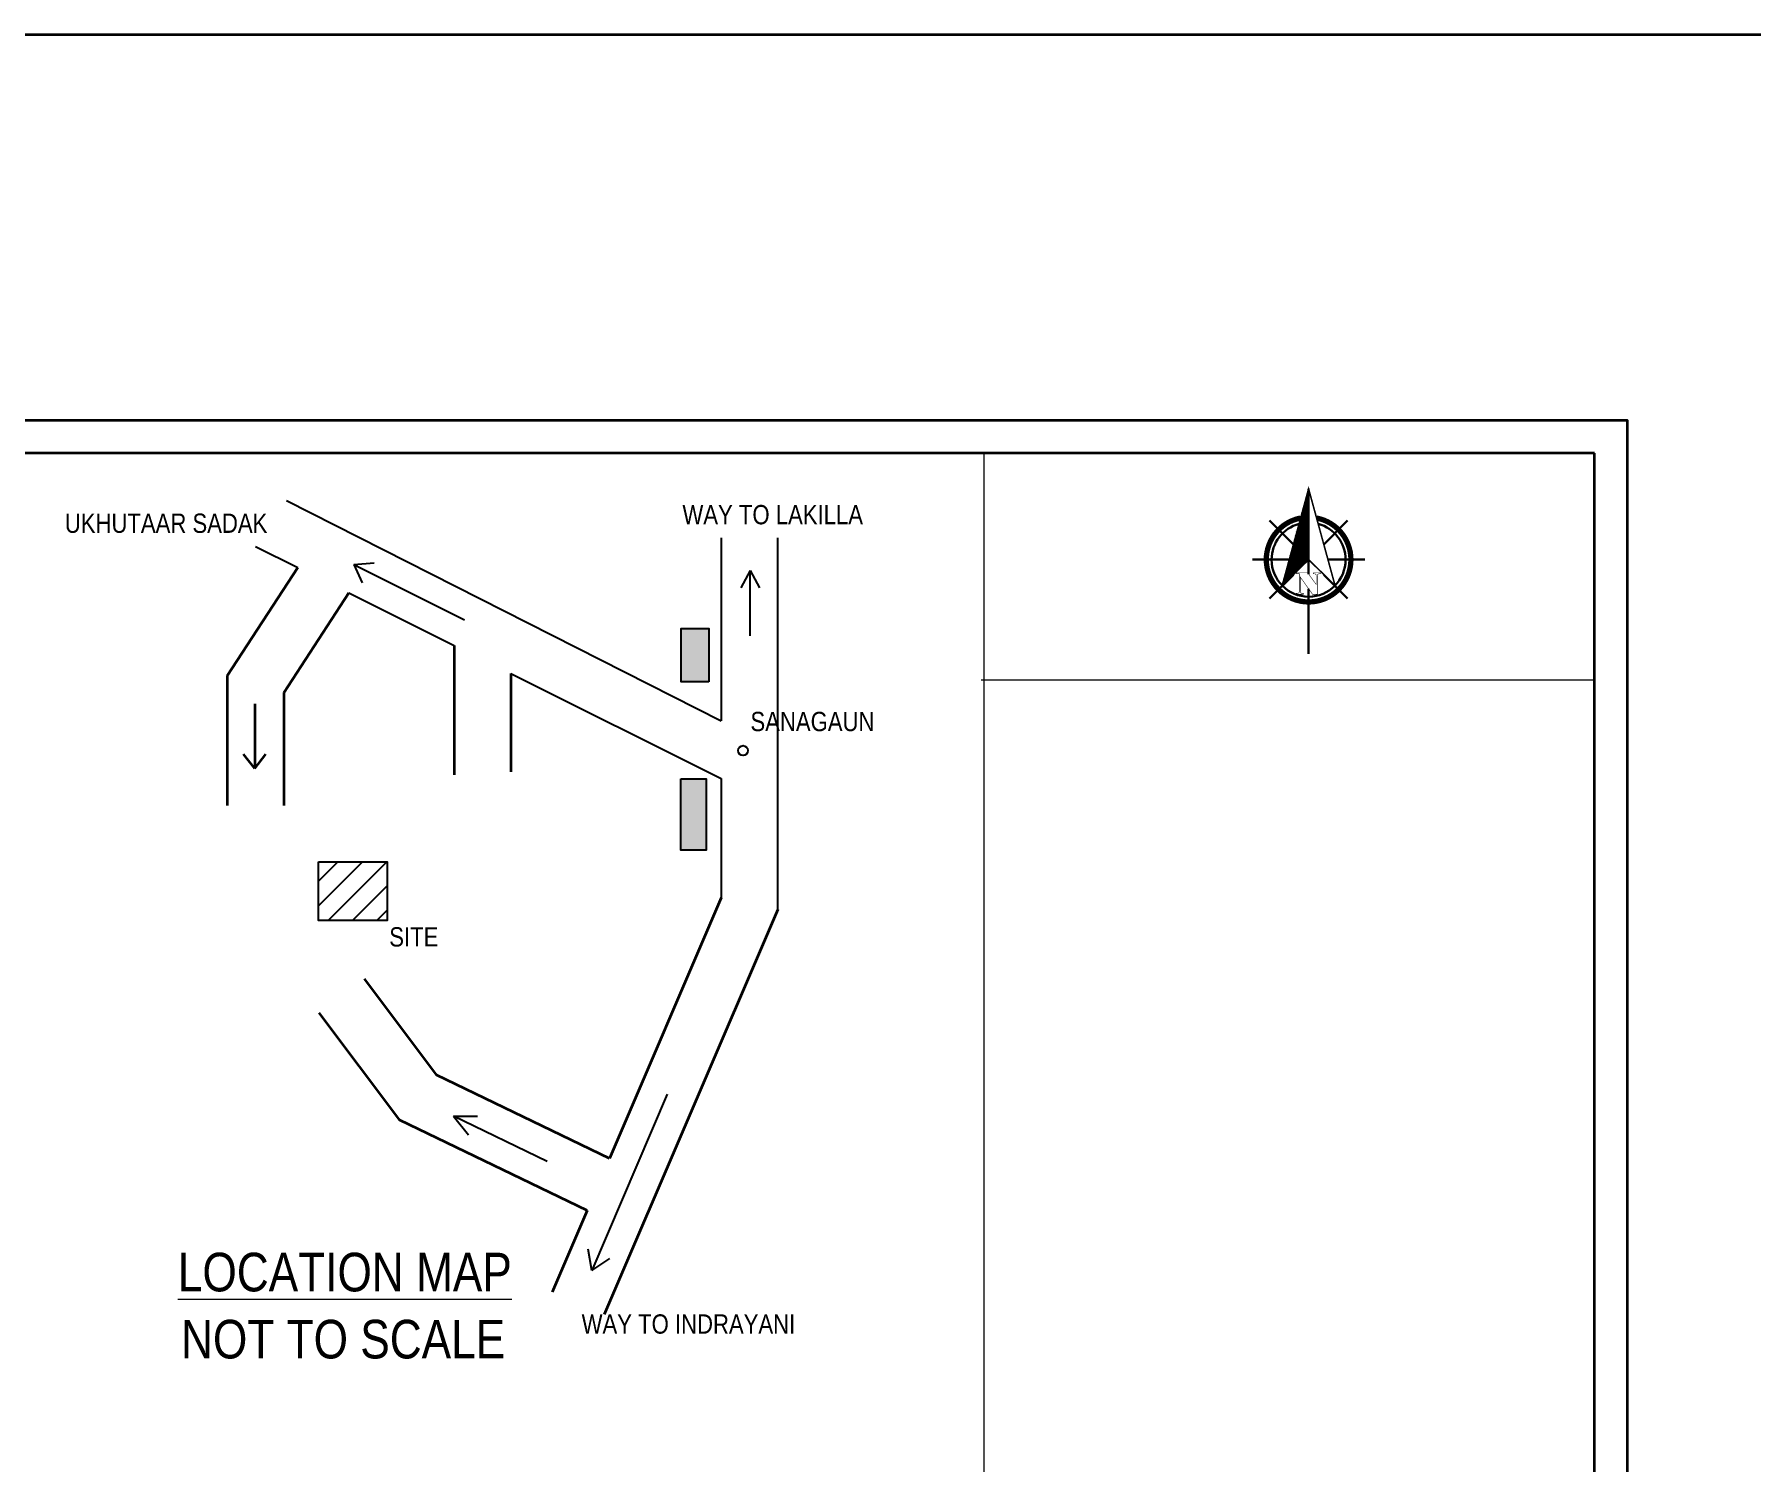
# Model space of a CAD drawing. Header units: inches. Extents: x 352533 to 378079, y -36324 to -23949.
# Drawn here: x 355908 to 356531, y -31657 to -31139 of the extents above; entities that cross this region are included whole.
import ezdxf

# ---------------------------------------------------------------- set-up
doc = ezdxf.new("R2010")
doc.units = ezdxf.units.IN
doc.header["$LTSCALE"] = 2
doc.header["$MEASUREMENT"] = 0
doc.layers.get('0').update_dxf_attribs({"linetype": 'CONTINUOUS'})
for name, color, linetype, lineweight in [('DIMENTION', 140, 'CONTINUOUS', 0), ('door', 20, 'CONTINUOUS', 35), ('DW-SEC', 24, 'CONTINUOUS', 25), ('elevation', 181, 'CONTINUOUS', 25), ('Rebars', 1, 'CONTINUOUS', 13), ('Siteplan', 7, 'CONTINUOUS', 30), ('steps', 253, 'CONTINUOUS', 20)]:
    doc.layers.add(name, color=color, linetype=linetype, lineweight=lineweight)
doc.layers.add('Normal Wall', color=7, linetype='CONTINUOUS', lineweight=35, true_color=0xffaf89)
doc.layers.add('Rear Wall', color=7, linetype='CONTINUOUS', lineweight=20, true_color=0xd4e480)
doc.layers.add('WAll', color=20, linetype='CONTINUOUS')
doc.styles.get("Standard").update_dxf_attribs({"font": 'ARIALN.TTF'})

# ---------------------------------------------------------------- blocks, each defined once
blk = doc.blocks.new('*X29')
at = {"color": 0}
for p, q in [((147.55, -408.76), (147.62, -408.7)), ((146.36, -413.14), (147.62, -411.88)), ((146.55, -412.41), (147.62, -411.35)), ((146.75, -411.68), (147.62, -410.82)), ((146.95, -410.95), (147.62, -410.29)), ((147.15, -410.22), (147.62, -409.76)), ((147.35, -409.49), (147.62, -409.23)), ((145.16, -417.52), (147.62, -415.06)), ((145.36, -416.79), (147.62, -414.53)), ((145.56, -416.06), (147.62, -414)), ((145.76, -415.33), (147.62, -413.47)), ((145.96, -414.6), (147.62, -412.94)), ((146.16, -413.87), (147.62, -412.41)), ((143.96, -421.9), (147.62, -418.24)), ((144.16, -421.17), (147.62, -417.71)), ((144.36, -420.44), (147.62, -417.18)), ((144.56, -419.71), (147.62, -416.65)), ((144.76, -418.98), (147.62, -416.12)), ((144.96, -418.25), (147.62, -415.59)), ((142.76, -426.28), (147.62, -421.42)), ((142.96, -425.55), (147.62, -420.89)), ((143.16, -424.82), (147.62, -420.36)), ((143.36, -424.09), (147.62, -419.83)), ((143.56, -423.36), (147.62, -419.3)), ((143.76, -422.63), (147.62, -418.77))]:
    blk.add_line(p, q, dxfattribs=at)
blk = doc.blocks.new('NORTH_15')
for p, q in [((0, 3.66), (0, 10.62)), ((-2.87, 2.87), (-7.37, 7.37)), ((2.87, 2.87), (7.37, 7.37)), ((-13.37, 0), (2.72, 0)), ((5.49, 0), (17.83, 0)), ((-2.87, -2.87), (-7.37, -7.37)), ((2.87, -2.87), (7.37, -7.37)), ((0, -3.66), (0, -10.62))]:
    blk.add_line(p, q)
at = {"const_width": 1}
for points in [[(0, -8, 1), (0, 8, 0.359415), (-7.86, 1.52, 1)], [(-7.86, -1.52, 0.359415), (0, -8, 1)]]:
    blk.add_lwpolyline(points, format="xyb", dxfattribs=at)
for points, const_width in [([(4.96, -5.01), (-13.37, 0), (4.9, 5), (0, 0), (4.96, -5.01)], 0.3), ([(5.93, -1.55), (6, -1.55), (6.07, -1.54), (6.13, -1.53), (6.17, -1.52), (6.22, -1.51), (6.26, -1.49), (6.28, -1.47), (6.3, -1.45), (6.32, -1.42), (6.33, -1.39), (6.35, -1.34), (6.36, -1.29), (6.37, -1.23), (6.38, -1.16), (6.38, -1.08), (6.38, -1), (6.54, -1), (6.54, -2.34), (6.38, -2.34), (6.38, -2.3), (6.38, -2.23), (6.38, -2.16), (6.37, -2.09), (6.36, -2.04), (6.35, -1.99), (6.33, -1.95), (6.32, -1.91), (6.3, -1.88), (6.28, -1.86), (6.26, -1.83), (6.22, -1.81), (6.18, -1.8), (6.13, -1.78), (6.07, -1.77), (6.01, -1.76), (5.95, -1.76), (2.66, -1.76), (2.66, -2.34), (2.5, -2.34), (2.5, -0.16), (4.71, 1.44), (3.14, 1.44), (3.07, 1.44), (3, 1.43), (2.94, 1.42), (2.89, 1.41), (2.85, 1.4), (2.81, 1.38), (2.78, 1.36), (2.76, 1.34), (2.74, 1.31), (2.72, 1.27), (2.7, 1.22), (2.69, 1.17), (2.68, 1.11), (2.67, 1.04), (2.66, 0.97), (2.66, 0.89), (2.66, 0.87), (2.5, 0.87), (2.5, 2.21), (2.66, 2.21), (2.66, 2.17), (2.66, 2.09), (2.67, 2.03), (2.68, 1.97), (2.69, 1.91), (2.7, 1.86), (2.71, 1.82), (2.73, 1.78), (2.75, 1.76), (2.77, 1.74), (2.8, 1.72), (2.85, 1.7), (2.89, 1.68), (2.94, 1.67), (3, 1.66), (3.07, 1.66), (3.14, 1.66), (6.54, 1.66), (6.54, 0.75), (3.33, -1.55), (5.93, -1.55), (5.93, -1.55)], 0.1)]:
    blk.add_lwpolyline(points, dxfattribs=dict(const_width=const_width))
for start, end in [(90, 164.973), (270, 90), (195.027, 270)]:
    blk.add_arc((0, 0), 7, start, end)
at = {"rotation": 90}
blk.add_blockref('*X29', (-421.89, -147.62), dxfattribs=at)
blk = doc.blocks.new('A$C0BDB7EE9')
at = {"layer": 'Siteplan', "xscale": 2.999999999999779, "yscale": 2.999999999999779, "zscale": 2.999999999999779, "rotation": 247.8612575918487}
blk.add_blockref('NORTH_15', (20.15, 49.54), dxfattribs=at)
blk = doc.blocks.new('A$C327B4BBD')
at = {"layer": 'DIMENTION', "ltscale": 0.3, "xscale": 1.171875000000082, "yscale": 1.171875000000082, "zscale": 1.171875000000082, "rotation": 112.1387424081494}
blk.add_blockref('A$C0BDB7EE9', (16.1, 0), dxfattribs=at)

msp = doc.modelspace()

# ---------------------------------------------------------------- hatches: boundary and pattern name
at = {"layer": 'DW-SEC'}
h = msp.add_hatch(dxfattribs=at)
h.set_pattern_fill('ANSI31', color=256, scale=50)
h.set_pattern_definition([(45, (234508.725, -18863.647), (-4.41941738, 4.41941738), [])])
h.paths.add_polyline_path([(356011.45, -31460.27), (356036.35, -31460.27), (356036.35, -31439.02), (356011.45, -31439.02)])
at = {"layer": 'elevation'}
h = msp.add_hatch(dxfattribs=at)
h.set_pattern_fill('SWAMP', color=256, scale=2)
h.set_pattern_definition([(0, (276974.638, -27522.278), (1, 1.732050806), [0.25, -1.75]), (90, (276974.763, -27522.278), (-1, 1.732050806), [0.125, -3.33910161]), (90, (276974.7943, -27522.278), (-1, 1.732050806), [0.1, -3.36410161]), (90, (276974.7318, -27522.278), (-1, 1.732050806), [0.1, -3.36410161]), (60, (276974.8255, -27522.278), (-1, 1.732050807), [0.08, -1.92]), (120, (276974.7005, -27522.278), (-2, 8e-10), [0.08, -1.92])])
h.paths.add_polyline_path([(356152.02, -31408.91), (356142.88, -31408.91), (356142.88, -31434.77), (356152.02, -31434.77)])
h.paths.add_polyline_path([(356153, -31354.35), (356142.96, -31354.35), (356142.96, -31373.64), (356153, -31373.64)])

# ---------------------------------------------------------------- linework, layer by layer
at = {"layer": 'door', "ltscale": 0.5}
for p, q in [((356003.94, -31332.21), (355978.25, -31371.53)), ((356022.45, -31341.44), (355998.8, -31377.65)), ((356060.62, -31360.47), (356060.62, -31407.46)), ((355978.25, -31371.53), (355978.25, -31418.51)), ((356081.17, -31370.72), (356081.17, -31406.36)), ((355998.8, -31377.65), (355998.8, -31418.51)), ((355988.25, -31381.68), (355988.25, -31405.17)), ((355988.25, -31405.17), (355984.21, -31399.92)), ((355988.25, -31405.17), (355992.28, -31399.92)), ((356157.54, -31452.08), (356117.01, -31546.57)), ((356178.09, -31456.3), (356115.11, -31603.13)), ((356054.36, -31516.33), (356028.05, -31481.4)), ((356040.95, -31532.67), (356011.64, -31493.77)), ((356117.01, -31546.57), (356054.36, -31516.33)), ((356108.91, -31565.47), (356040.95, -31532.67)), ((356108.91, -31565.47), (356096.23, -31595.03))]:
    msp.add_line(p, q, dxfattribs=at)
at = {"layer": 'door', "color": 3, "ltscale": 0.5}
msp.add_lwpolyline([(353912.38, -31138.82), (357997.15, -31138.82), (357997.15, -32276.53), (353912.38, -32276.53)], close=True, dxfattribs=at)
at = {"layer": 'elevation'}
for p, q in [((355999.84, -31307.95), (356157.54, -31387.8)), ((356157.54, -31321.43), (356157.54, -31387.8)), ((356178.09, -31456.3), (356178.09, -31321.43)), ((355988.59, -31324.55), (356003.94, -31332.21)), ((356024.22, -31331.18), (356031.57, -31330.52)), ((356024.22, -31331.18), (356064.37, -31351.2)), ((356024.22, -31331.18), (356027.2, -31337.74)), ((356168.04, -31333.3), (356164.69, -31339.6)), ((356168.04, -31356.96), (356168.04, -31333.3)), ((356168.04, -31333.3), (356171.4, -31339.6)), ((356022.45, -31341.44), (356060.62, -31360.47)), ((356081.17, -31370.72), (356157.54, -31408.8)), ((356157.54, -31408.8), (356157.54, -31452.08)), ((356137.96, -31523.3), (356110.53, -31587.24)), ((356094.38, -31547.66), (356060.4, -31531.25)), ((356060.4, -31531.25), (356069.07, -31531.25)), ((356060.4, -31531.25), (356065.79, -31538.04)), ((356110.53, -31587.24), (356109.23, -31579.48)), ((356110.53, -31587.24), (356117.05, -31582.84))]:
    msp.add_line(p, q, dxfattribs=at)
for points in [[(356153, -31373.64), (356142.96, -31373.64), (356142.96, -31354.35), (356153, -31354.35)], [(356142.88, -31408.91), (356152.02, -31408.91), (356152.02, -31434.77), (356142.88, -31434.77)]]:
    msp.add_lwpolyline(points, close=True, dxfattribs=at)
msp.add_circle((356165.45, -31398.61), 1.78, dxfattribs=at)
at = {"layer": 'Normal Wall'}
for points in [[(355428.29, -31278.8), (356486.29, -31278.8), (356486.29, -32029.33), (355428.29, -32029.33)], [(355428.29, -31278.8), (356486.29, -31278.8), (356486.29, -32029.33), (355428.29, -32029.33)], [(356474.39, -31290.71), (355452.1, -31290.71), (355452.1, -32017.42), (356474.39, -32017.42)], [(356474.39, -31290.71), (355452.1, -31290.71), (355452.1, -32017.42), (356474.39, -32017.42)]]:
    msp.add_lwpolyline(points, close=True, dxfattribs=at)
at = {"layer": 'Rear Wall'}
for p, q in [((356252.97, -31734.98), (356252.97, -31290.71)), ((356251.79, -31373.01), (356474.39, -31373.01))]:
    msp.add_line(p, q, dxfattribs=at)
at = {"layer": 'WAll'}
msp.add_lwpolyline([(356011.45, -31439.02), (356036.35, -31439.02), (356036.35, -31460.27), (356011.45, -31460.27)], close=True, dxfattribs=at)

# ---------------------------------------------------------------- block references
at = {"layer": 'Rebars', "xscale": 0.5459999999999999, "yscale": 0.5459999999999999, "zscale": 0.5459999999999999, "rotation": 270}
msp.add_blockref('A$C327B4BBD', (356370.66, -31354.79), dxfattribs=at)

# ---------------------------------------------------------------- texts
at = {"color": 7, "linetype": 'ByBlock', "lineweight": 5, "insert": (356020.95, -31587.89), "char_height": 14, "width": 235.547, "attachment_point": 5}
msp.add_mtext('{\\LLOCATION MAP}', dxfattribs=at)
at = {"color": 7, "linetype": 'ByBlock', "lineweight": 5, "insert": (356020.33, -31612.22), "char_height": 14, "attachment_point": 5}
msp.add_mtext_dynamic_manual_height_columns('NOT TO SCALE', width=161.3532, gutter_width=40, heights=[0], dxfattribs=at)
at = {"layer": 'steps', "color": 7, "ltscale": 0.3, "char_height": 7, "attachment_point": 2}
for s, insert, width in [('WAY TO LAKILLA', (356176.21, -31309.54), 93.8398), ('UKHUTAAR SADAK', (355956.1, -31312.65), 86.8102), ('SANAGAUN', (356190.63, -31384.58), 101.5728), ('SITE', (356045.99, -31462.69), 101.5728), ('WAY TO INDRAYANI ', (356145.63, -31603.13), 129.6808)]:
    msp.add_mtext(s, dxfattribs=dict(at, insert=insert, width=width))

doc.saveas('drawing.dxf')
